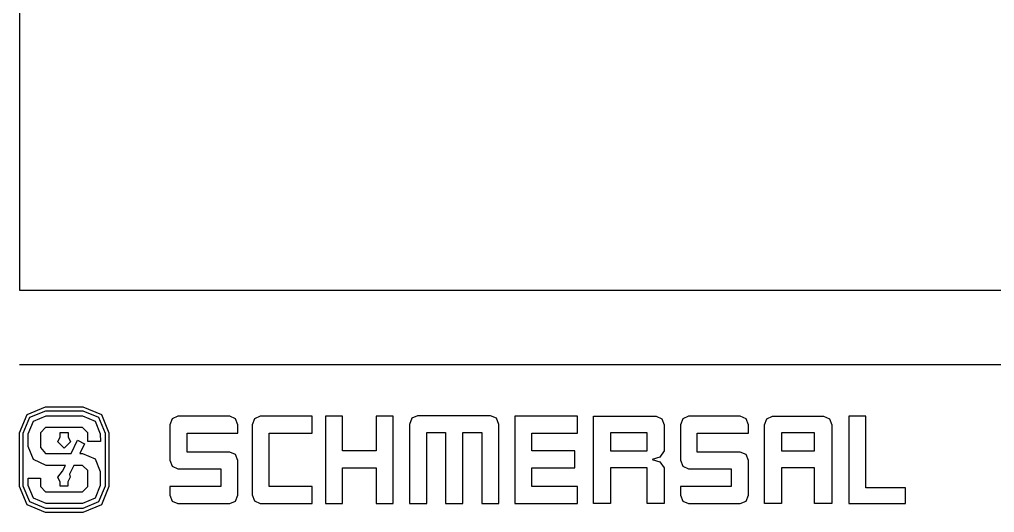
# Model space of a CAD drawing. Extents: x 22 to 299, y 7 to 289.
# Drawn here: x 22 to 53.85, y 8.17 to 24.26 of the extents above; entities that cross this region are included whole.
import ezdxf

# ---------------------------------------------------------------- set-up
doc = ezdxf.new("R2010")
doc.units = 0

msp = doc.modelspace()

# ---------------------------------------------------------------- linework, layer by layer
at = {"layer": '1'}
for p, q in [((21.999879, 276.499204), (21.999879, 15.430113)), ((21.999879, 15.430113), (201.999757, 15.430113))]:
    msp.add_line(p, q, dxfattribs=at)
at = {"layer": 'Layer 1'}
for p, q in [((22, 12.999), (201.999878, 12.999)), ((22.248388, 11.369589), (22.8478, 11.6179)), ((22.338699, 11.274913), (22.858383, 11.490195)), ((22.8478, 11.6179), (24.073347, 11.6179)), ((22.858383, 11.490195), (24.064175, 11.490195)), ((24.064175, 11.490195), (24.58386, 11.274913)), ((24.073347, 11.6179), (24.673068, 11.369589)), ((22.000077, 10.770177), (22.248388, 11.369589)), ((22.123549, 10.75536), (22.338699, 11.274913)), ((22.28434, 10.740113), (22.455393, 11.153127)), ((22.455393, 11.153127), (22.868539, 11.324312)), ((22.868539, 11.324312), (24.055634, 11.324312)), ((24.055634, 11.324312), (24.468647, 11.153127)), ((24.468647, 11.153127), (24.639832, 10.740113)), ((24.58386, 11.274913), (24.79901, 10.75536)), ((24.673068, 11.369589), (24.921423, 10.770177)), ((26.988345, 11.22887), (26.913027, 11.029771)), ((27.172671, 11.30917), (26.988345, 11.22887)), ((28.869176, 11.30917), (27.172671, 11.30917)), ((29.056897, 11.22887), (28.869176, 11.30917)), ((29.1327, 11.029771), (29.056897, 11.22887)), ((29.673506, 11.230275), (29.598188, 11.031176)), ((29.857832, 11.310575), (29.673506, 11.230275)), ((31.5561, 11.310575), (29.857832, 11.310575)), ((31.5561, 10.76236), (31.5561, 11.310575)), ((32.550129, 11.309519), (31.99521, 11.309519)), ((31.99521, 11.309519), (31.99521, 8.46402)), ((32.550129, 10.18275), (32.550129, 11.309519)), ((34.2043, 11.309519), (33.645854, 11.309519)), ((33.645854, 11.309519), (33.645854, 10.18275)), ((34.2043, 8.46402), (34.2043, 11.309519)), ((34.81689, 11.247298), (34.740779, 11.045642)), ((35.003598, 11.328569), (34.81689, 11.247298)), ((37.385901, 11.328569), (35.003598, 11.328569)), ((37.576003, 11.247298), (37.385901, 11.328569)), ((37.6526, 11.045642), (37.576003, 11.247298)), ((40.2296, 11.309519), (38.184199, 11.309519)), ((38.184199, 11.309519), (38.184199, 8.46402)), ((40.2296, 10.762362), (40.2296, 11.309519)), ((40.748747, 8.46402), (40.748747, 11.309167)), ((40.748747, 11.309167), (42.797676, 11.309167)), ((42.797676, 11.309167), (42.985529, 11.228866)), ((42.985529, 11.228866), (43.0612, 11.029767)), ((43.662945, 11.22887), (43.587627, 11.029771)), ((43.847271, 11.30917), (43.662945, 11.22887)), ((45.543776, 11.30917), (43.847271, 11.30917)), ((45.731497, 11.22887), (45.543776, 11.30917)), ((45.8073, 11.029771), (45.731497, 11.22887)), ((46.331858, 11.029414), (46.407043, 11.228822)), ((46.407043, 11.228822), (46.591501, 11.309167)), ((46.591501, 11.309167), (48.265076, 11.309167)), ((48.265076, 11.309167), (48.452797, 11.228822)), ((48.452797, 11.228822), (48.5286, 11.029414)), ((49.646883, 11.309519), (49.093024, 11.309519)), ((49.093024, 11.309519), (49.093024, 8.46402)), ((49.646883, 8.970608), (49.646883, 11.309519)), ((22.853722, 10.942607), (22.684037, 10.773274)), ((24.059867, 10.942607), (22.853722, 10.942607)), ((24.2292, 10.773274), (24.059867, 10.942607)), ((26.913027, 11.029771), (26.913027, 9.875485)), ((29.1327, 10.759897), (29.1327, 11.029771)), ((29.598188, 11.031176), (29.598188, 8.740242)), ((34.740779, 11.045642), (34.740779, 8.46402)), ((37.6526, 8.46402), (37.6526, 11.045642)), ((43.0612, 11.029767), (43.0612, 10.181691)), ((43.587627, 11.029771), (43.587627, 9.874426)), ((45.8073, 10.759897), (45.8073, 11.029771)), ((46.331858, 8.46402), (46.331858, 11.029414)), ((48.5286, 11.029414), (48.5286, 8.46402)), ((22.000077, 9.017228), (22.000077, 10.770177)), ((22.123549, 9.032397), (22.123549, 10.75536)), ((22.28434, 10.3256), (22.28434, 10.740113)), ((22.684037, 10.773274), (22.684037, 10.294556)), ((23.251, 10.4775), (23.331433, 10.642247)), ((23.331433, 10.642247), (23.331433, 10.782299)), ((23.331433, 10.782299), (23.588608, 10.782299)), ((23.588608, 10.782299), (23.588608, 10.642247)), ((23.588608, 10.642247), (23.669041, 10.4775)), ((23.685571, 10.090651), (23.894415, 10.528094)), ((23.894415, 10.528094), (24.124778, 10.414147)), ((24.2292, 10.4907), (24.2292, 10.773274)), ((24.639832, 10.740113), (24.640185, 10.489289)), ((24.79901, 10.75536), (24.79901, 9.032397)), ((24.921423, 10.770177), (24.921423, 9.017228)), ((27.471826, 10.142537), (27.471826, 10.759897)), ((27.471826, 10.759897), (29.1327, 10.759897)), ((30.154517, 9.01435), (30.154517, 10.76236)), ((30.154517, 10.76236), (31.5561, 10.76236)), ((35.300636, 8.46402), (35.300636, 10.781765)), ((35.300636, 10.781765), (35.915879, 10.781765)), ((35.915879, 10.781765), (35.915879, 8.46402)), ((36.482791, 8.46402), (36.482791, 10.780707)), ((36.482791, 10.780707), (37.096976, 10.780707)), ((37.096976, 10.780707), (37.096976, 8.46402)), ((38.738059, 10.18028), (38.738059, 10.762362)), ((38.738059, 10.762362), (40.2296, 10.762362)), ((42.500285, 10.764479), (41.305076, 10.764479)), ((41.305076, 10.764479), (41.305076, 10.177811)), ((42.500285, 10.177811), (42.500285, 10.764479)), ((44.136901, 10.141479), (44.136901, 10.759897)), ((44.136901, 10.759897), (45.8073, 10.759897)), ((47.971212, 10.764479), (46.884659, 10.764479)), ((46.884659, 10.764479), (46.884659, 10.177811)), ((47.971212, 10.177811), (47.971212, 10.764479)), ((22.455525, 9.895168), (22.28434, 10.3256)), ((22.684037, 10.294556), (22.853722, 10.090651)), ((23.459844, 10.268656), (23.251, 10.4775)), ((23.669041, 10.4775), (23.459844, 10.268656)), ((24.124778, 10.414147), (23.966028, 10.090651)), ((24.640185, 10.489289), (24.2292, 10.4907)), ((22.868539, 9.70683), (22.455525, 9.895168)), ((22.853722, 10.090651), (23.685571, 10.090651)), ((23.966028, 10.090651), (24.055986, 10.090651)), ((24.055986, 10.090651), (24.468824, 9.919642)), ((24.468824, 9.919642), (24.639832, 9.506805)), ((26.913027, 9.875485), (26.988345, 9.676739)), ((28.869176, 10.142537), (27.471826, 10.142537)), ((29.056897, 10.060781), (28.869176, 10.142537)), ((29.1327, 9.863138), (29.056897, 10.060781)), ((33.645854, 10.18275), (32.550129, 10.18275)), ((40.135056, 10.18028), (38.738059, 10.18028)), ((40.135056, 9.631359), (40.135056, 10.18028)), ((41.305076, 10.177811), (42.500285, 10.177811)), ((42.919736, 9.978359), (42.66609, 9.902292)), ((42.66609, 9.902292), (42.919736, 9.825519)), ((43.0612, 10.181691), (42.919736, 9.978359)), ((43.587627, 9.874426), (43.662945, 9.675681)), ((45.543776, 10.141479), (44.136901, 10.141479)), ((45.731497, 10.05959), (45.543776, 10.141479)), ((45.8073, 9.862079), (45.731497, 10.05959)), ((46.884659, 10.177811), (47.971212, 10.177811)), ((23.498599, 9.70683), (22.868539, 9.70683)), ((23.40476, 9.520916), (23.498599, 9.70683)), ((23.779762, 9.70683), (23.636182, 9.415083)), ((24.059867, 9.70683), (23.779762, 9.70683)), ((24.2292, 9.538202), (24.059867, 9.70683)), ((26.988345, 9.676739), (27.172671, 9.593616)), ((27.172671, 9.593616), (28.573901, 9.593616)), ((28.573901, 9.593616), (28.573901, 9.014003)), ((29.1327, 8.73919), (29.1327, 9.863138)), ((32.550129, 8.46402), (32.550129, 9.631359)), ((32.550129, 9.631359), (33.645854, 9.631359)), ((33.645854, 9.631359), (33.645854, 8.46402)), ((38.738059, 9.013294), (38.738059, 9.631359)), ((38.738059, 9.631359), (40.135056, 9.631359)), ((42.504871, 9.631006), (41.305076, 9.631006)), ((41.305076, 9.631006), (41.305076, 8.46402)), ((42.504871, 8.46402), (42.504871, 9.631006)), ((42.919736, 9.825519), (43.0612, 9.626773)), ((43.0612, 9.626773), (43.0612, 8.46402)), ((43.662945, 9.675681), (43.847271, 9.592558)), ((43.847271, 9.592558), (45.248501, 9.592558)), ((45.248501, 9.592558), (45.248854, 9.015414)), ((45.8073, 8.73919), (45.8073, 9.862079)), ((47.972271, 9.631006), (46.885718, 9.631006)), ((46.885718, 9.631006), (46.885718, 8.46402)), ((47.972271, 8.46402), (47.972271, 9.631006)), ((22.28434, 9.048548), (22.28434, 9.2902)), ((22.28434, 9.2902), (22.684037, 9.286672)), ((22.684037, 9.286672), (22.684037, 9.018914)), ((23.249538, 9.323714), (23.40476, 9.520916)), ((23.327855, 9.161789), (23.249538, 9.323714)), ((23.657348, 9.324066), (23.58256, 9.164964)), ((23.636182, 9.415083), (23.657348, 9.324066)), ((24.2292, 9.018914), (24.2292, 9.538202)), ((24.639832, 9.506805), (24.639832, 9.048548)), ((22.248388, 8.417816), (22.000077, 9.017228)), ((22.338699, 8.512845), (22.123549, 9.032397)), ((22.455393, 8.635402), (22.28434, 9.048548)), ((22.684037, 9.018914), (22.853722, 8.847818)), ((23.327855, 9.028439), (23.327855, 9.161789)), ((23.58256, 9.028439), (23.327855, 9.028439)), ((23.58256, 9.164964), (23.58256, 9.028439)), ((24.059867, 8.847818), (24.2292, 9.018914)), ((24.639832, 9.048548), (24.468647, 8.635402)), ((24.79901, 9.032397), (24.58386, 8.512845)), ((24.921423, 9.017228), (24.673068, 8.417816)), ((28.573901, 9.014003), (26.913027, 9.014003)), ((26.913027, 9.014003), (26.913027, 8.73919)), ((31.5561, 9.01435), (30.154517, 9.01435)), ((31.5561, 8.465076), (31.5561, 9.01435)), ((40.2296, 9.013294), (38.738059, 9.013294)), ((40.2296, 8.46402), (40.2296, 9.013294)), ((45.248854, 9.015414), (43.587627, 9.015414)), ((43.587627, 9.015414), (43.587627, 8.73919)), ((50.9384, 8.970608), (49.646883, 8.970608)), ((50.9384, 8.46402), (50.9384, 8.970608)), ((22.868539, 8.464349), (22.455393, 8.635402)), ((22.853722, 8.847818), (24.059867, 8.847818)), ((24.468647, 8.635402), (24.055634, 8.464349)), ((26.913027, 8.73919), (26.988345, 8.543487)), ((29.056897, 8.543487), (29.1327, 8.73919)), ((29.598188, 8.740242), (29.673506, 8.544848)), ((43.587627, 8.73919), (43.662945, 8.543487)), ((45.731497, 8.543487), (45.8073, 8.73919)), ((22.8478, 8.169505), (22.248388, 8.417816)), ((22.858383, 8.297563), (22.338699, 8.512845)), ((24.064175, 8.297563), (22.858383, 8.297563)), ((24.055634, 8.464349), (22.868539, 8.464349)), ((24.58386, 8.512845), (24.064175, 8.297563)), ((24.673068, 8.417816), (24.073347, 8.169505)), ((26.988345, 8.543487), (27.172671, 8.463671)), ((27.172671, 8.463671), (28.869176, 8.463671)), ((28.869176, 8.463671), (29.056897, 8.543487)), ((29.673506, 8.544848), (29.857832, 8.465076)), ((29.857832, 8.465076), (31.5561, 8.465076)), ((31.99521, 8.46402), (32.550129, 8.46402)), ((33.645854, 8.46402), (34.2043, 8.46402)), ((34.740779, 8.46402), (35.300636, 8.46402)), ((35.915879, 8.46402), (36.482791, 8.46402)), ((37.096976, 8.46402), (37.6526, 8.46402)), ((38.184199, 8.46402), (40.2296, 8.46402)), ((41.305076, 8.46402), (40.748747, 8.46402)), ((43.0612, 8.46402), (42.504871, 8.46402)), ((43.662945, 8.543487), (43.847271, 8.463671)), ((43.847271, 8.463671), (45.543776, 8.463671)), ((45.543776, 8.463671), (45.731497, 8.543487)), ((46.885718, 8.46402), (46.331858, 8.46402)), ((48.5286, 8.46402), (47.972271, 8.46402)), ((49.093024, 8.46402), (50.9384, 8.46402)), ((24.073347, 8.169505), (22.8478, 8.169505))]:
    msp.add_line(p, q, dxfattribs=at)

doc.saveas('drawing.dxf')
